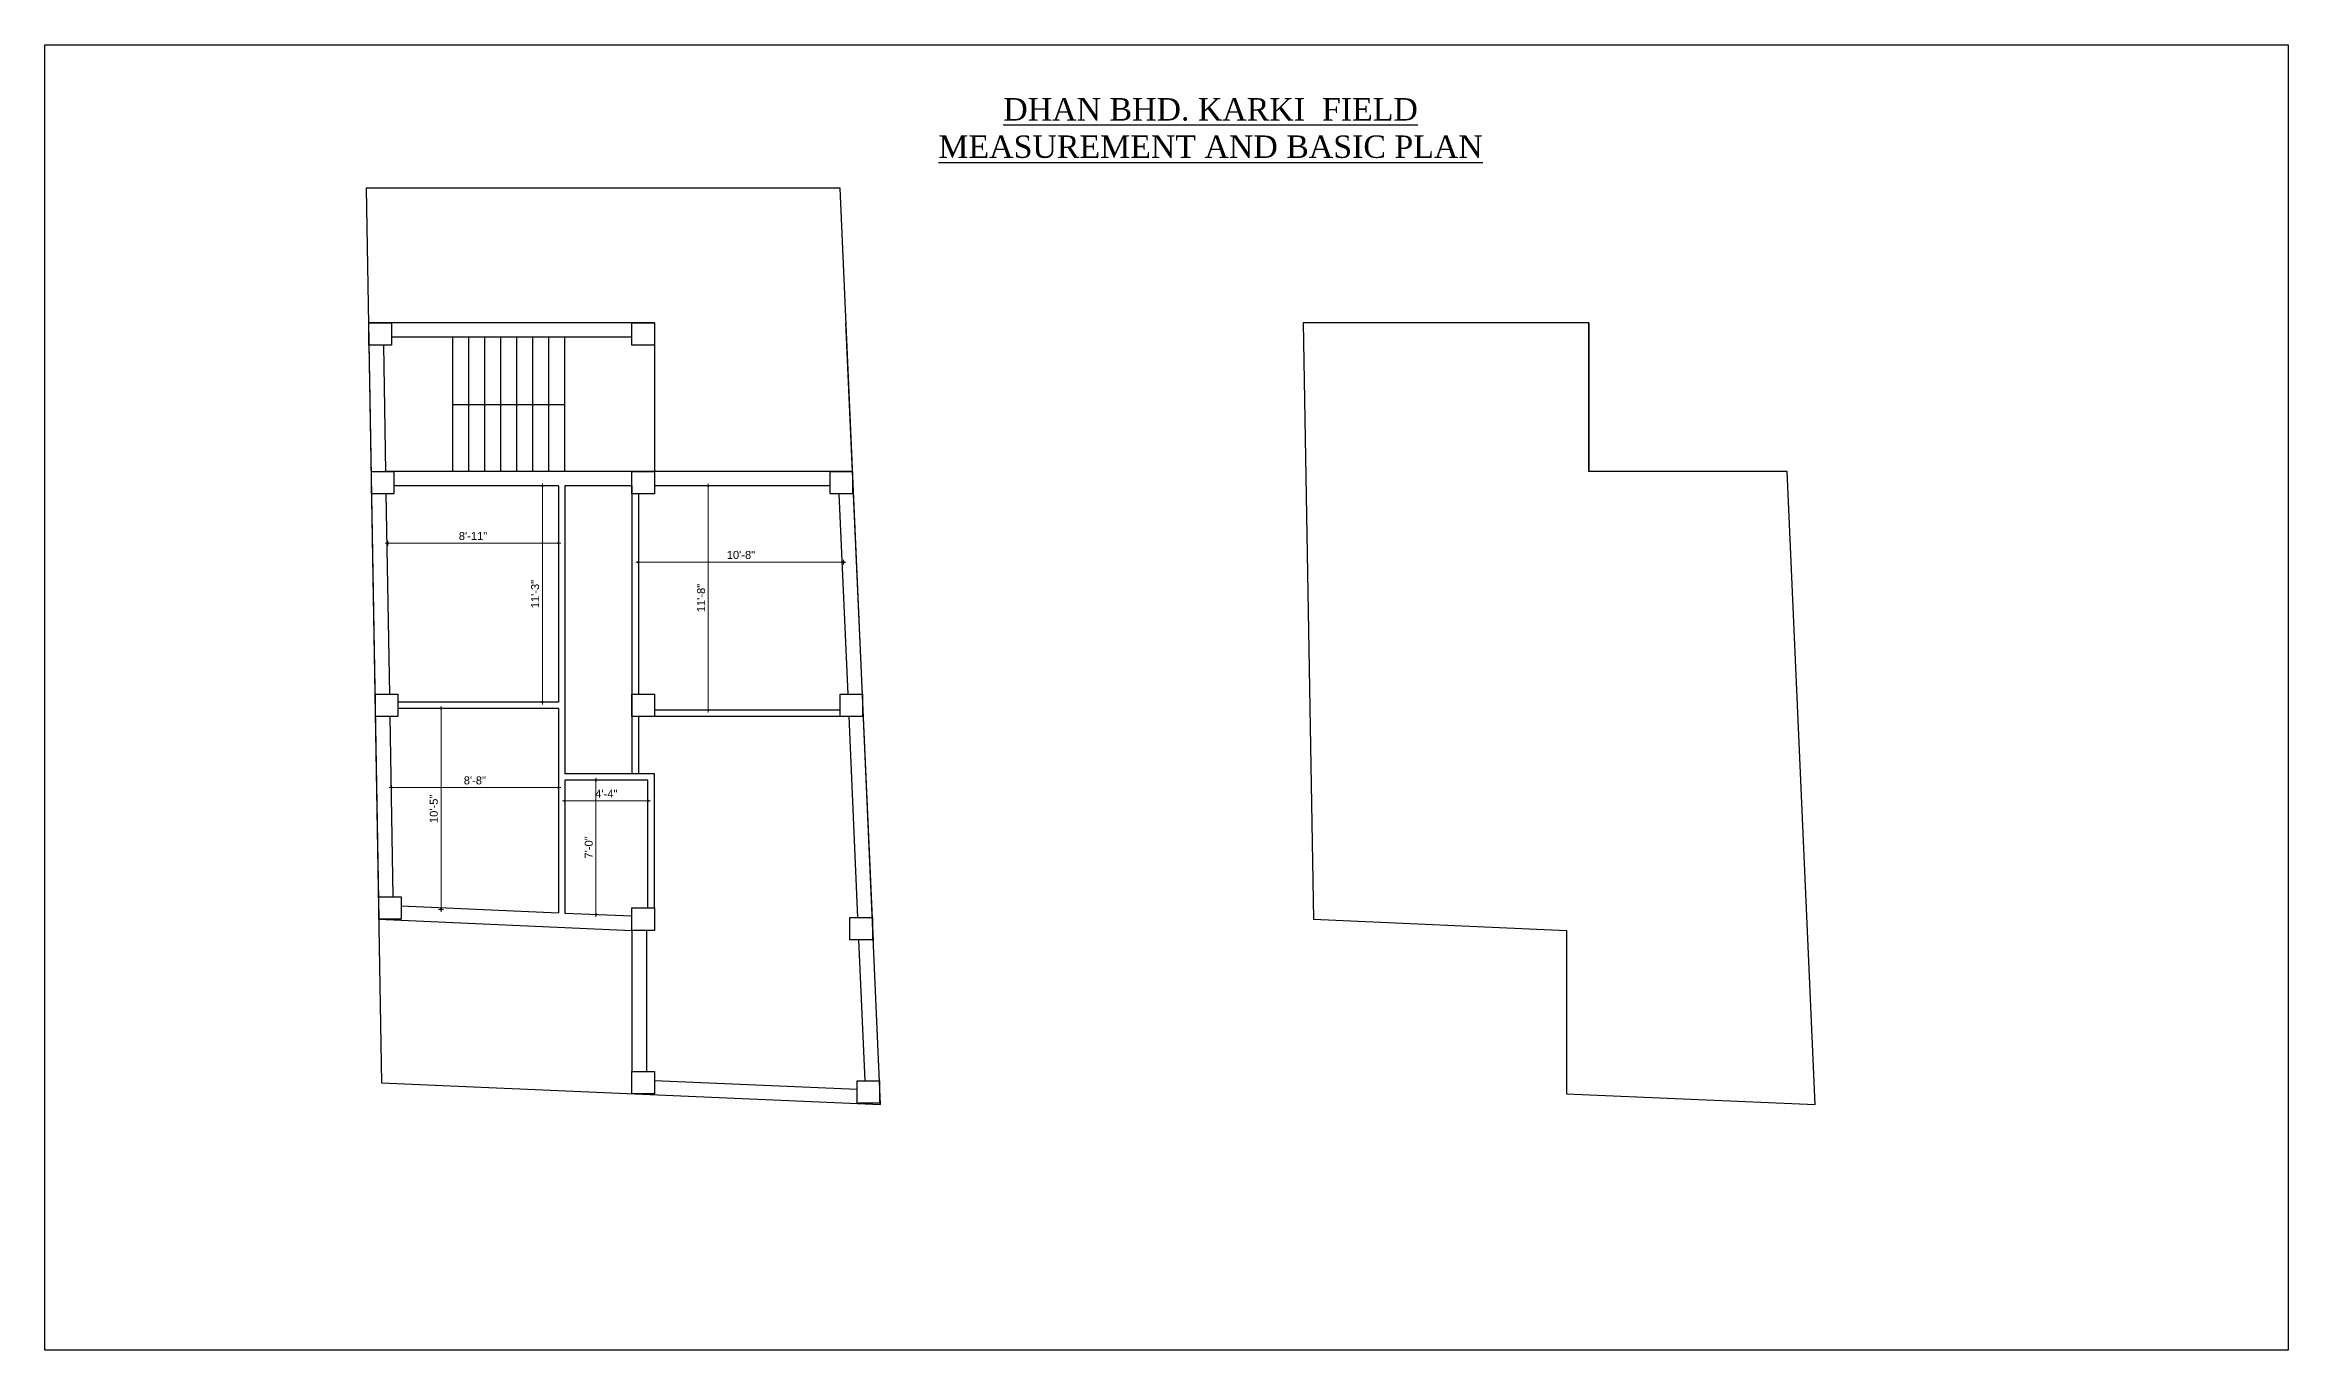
# Model space of a CAD drawing. Header units: inches. Extents: x 21312 to 31629, y -13316 to 1933.
# Drawn here: x 27230 to 28631, y -11164 to -10349 of the extents above; entities that cross this region are included whole.
import ezdxf

# ---------------------------------------------------------------- set-up
doc = ezdxf.new("R2010")
doc.units = ezdxf.units.IN
doc.header["$LTSCALE"] = 0.5
doc.header["$MEASUREMENT"] = 0
doc.header["$PDMODE"] = 66
doc.layers.add('hatch', color=9, linetype='Continuous', lineweight=0)
doc.layers.add('Toilet', color=7, linetype='Continuous', lineweight=25)
doc.styles.get("Standard").update_dxf_attribs({"font": 'arial.ttf'})
doc.dimstyles.new('S8', dxfattribs={"dimtxt": 5, "dimasz": 1, "dimexe": 6, "dimexo": 18, "dimgap": 1.9375, "dimtad": 1, "dimdec": 0, "dimzin": 3, "dimdsep": 46, "dimlunit": 4, "dimtxsty": 'Standard', "dimblk": 'dot 2', "dimcen": 12, "dimse1": 1, "dimse2": 1, "dimclrd": 1, "dimclre": 1, "dimclrt": 256, "dimadec": 0, "dimazin": 0, "dimtfac": 0.75, "dimtdec": 0, "dimtix": 1, "dimtmove": 1, "dimatfit": 3, "dimldrblk": 'DOT', "dimfxl": 1, "dimtolj": 1, "dimtzin": 0, "dimlwd": 9, "dimlwe": 9, "dimarcsym": 0})

# ---------------------------------------------------------------- blocks, each defined once
blk = doc.blocks.new('dot1')
at = {"layer": 'hatch'}
h = blk.add_hatch(color=256, dxfattribs=at)
edge = h.paths.add_edge_path()
edge.add_arc((0, 0), 1, 0, 360)
for p, q in [((3, 0), (-3, 0)), ((0, 3), (0, -3))]:
    blk.add_line(p, q, dxfattribs=at)
blk.add_circle((0, 0), 1, dxfattribs=at)
blk = doc.blocks.new('dot 2')
at = {"layer": 'hatch', "xscale": 0.5, "yscale": 0.5, "zscale": 0.5}
blk.add_blockref('dot1', (0, 0), dxfattribs=at)
blk = doc.blocks.new('*D932')
at = {"layer": 'Defpoints', "color": 0, "transparency": 16777216}
for p in [(27554.5, -10808.3), (27606.5, -10808.3), (27554.5, -10821.2)]:
    blk.add_point(p, dxfattribs=at)
at = {"layer": 'Toilet', "color": 1, "lineweight": 9, "transparency": 16777216}
blk.add_line((27605.5, -10821.2), (27555.5, -10821.2), dxfattribs=at)
at = {"layer": 'Toilet', "color": 1, "lineweight": 9, "transparency": 16777216, "rotation": 180}
blk.add_blockref('dot 2', (27554.5, -10821.2), dxfattribs=at)
at = {"layer": 'Toilet', "color": 1, "lineweight": 9, "transparency": 16777216}
blk.add_blockref('dot 2', (27606.5, -10821.2), dxfattribs=at)
at = {"layer": 'Toilet', "transparency": 16777216, "insert": (27580.5, -10816.8), "char_height": 5, "attachment_point": 5}
blk.add_mtext('\\A1;4\'-4"', dxfattribs=at)
blk = doc.blocks.new('_Dot')
at = {"color": 0, "linetype": 'ByBlock', "lineweight": -2}
blk.add_line((-0.5, 0), (-1, 0), dxfattribs=at)
at = {"color": 0, "linetype": 'ByBlock', "const_width": 0.5}
blk.add_lwpolyline([(-0.25, 0, 1), (0.25, 0, 1)], format="xyb", close=True, dxfattribs=at)
blk = doc.blocks.new('*D933')
at = {"layer": 'Defpoints', "color": 0, "transparency": 16777216}
for p in [(27580.5, -10808.3), (27574, -10892.2), (27576.9, -10892.2)]:
    blk.add_point(p, dxfattribs=at)
at = {"layer": 'Toilet', "color": 1, "lineweight": 9, "transparency": 16777216}
blk.add_line((27574, -10809.3), (27574, -10891.2), dxfattribs=at)
for p, rotation in [((27574, -10808.3), 90), ((27574, -10892.2), 270)]:
    blk.add_blockref('dot 2', p, dxfattribs=dict(at, rotation=rotation))
at = {"layer": 'Toilet', "transparency": 16777216, "insert": (27569.5, -10850.3), "char_height": 5, "attachment_point": 5, "rotation": 90}
blk.add_mtext('\\A1;7\'-0"', dxfattribs=at)
blk = doc.blocks.new('*D934')
at = {"layer": 'Defpoints', "color": 0, "transparency": 16777216}
for p in [(27550.5, -10624.5), (27540.5, -10759.5), (27550.5, -10759.5)]:
    blk.add_point(p, dxfattribs=at)
at = {"layer": 'Toilet', "color": 1, "lineweight": 9, "transparency": 16777216}
blk.add_line((27540.5, -10625.5), (27540.5, -10758.5), dxfattribs=at)
for p, rotation in [((27540.5, -10624.5), 90), ((27540.5, -10759.5), 270)]:
    blk.add_blockref('dot 2', p, dxfattribs=dict(at, rotation=rotation))
at = {"layer": 'Toilet', "transparency": 16777216, "insert": (27536, -10692), "char_height": 5, "attachment_point": 5, "rotation": 90}
blk.add_mtext('\\A1;11\'-3"', dxfattribs=at)
blk = doc.blocks.new('*D935')
at = {"layer": 'Defpoints', "color": 0, "transparency": 16777216}
for p in [(27550.5, -10660.3), (27443.9, -10692), (27550.5, -10692)]:
    blk.add_point(p, dxfattribs=at)
at = {"layer": 'Toilet', "color": 1, "lineweight": 9, "transparency": 16777216}
blk.add_line((27444.9, -10660.3), (27549.5, -10660.3), dxfattribs=at)
at = {"layer": 'Toilet', "color": 1, "lineweight": 9, "transparency": 16777216, "rotation": 180}
blk.add_blockref('dot 2', (27443.9, -10660.3), dxfattribs=at)
at = {"layer": 'Toilet', "color": 1, "lineweight": 9, "transparency": 16777216}
blk.add_blockref('dot 2', (27550.5, -10660.3), dxfattribs=at)
at = {"layer": 'Toilet', "transparency": 16777216, "insert": (27497.2, -10655.8), "char_height": 5, "attachment_point": 5}
blk.add_mtext('\\A1;8\'-11"', dxfattribs=at)
blk = doc.blocks.new('*D937')
at = {"layer": 'Defpoints', "color": 0, "transparency": 16777216}
for p in [(27497.9, -10763.5), (27477.2, -10889), (27501.5, -10889)]:
    blk.add_point(p, dxfattribs=at)
at = {"layer": 'Toilet', "color": 1, "lineweight": 9, "transparency": 16777216}
blk.add_line((27477.2, -10764.5), (27477.2, -10888), dxfattribs=at)
for p, rotation in [((27477.2, -10763.5), 90), ((27477.2, -10889), 270)]:
    blk.add_blockref('dot 2', p, dxfattribs=dict(at, rotation=rotation))
at = {"layer": 'Toilet', "transparency": 16777216, "insert": (27472.7, -10826.2), "char_height": 5, "attachment_point": 5, "rotation": 90}
blk.add_mtext('\\A1;10\'-5"', dxfattribs=at)
blk = doc.blocks.new('*D938')
at = {"layer": 'Defpoints', "color": 0, "transparency": 16777216}
for p in [(27665.4, -10624.5), (27644.2, -10764.5), (27668.5, -10764.5)]:
    blk.add_point(p, dxfattribs=at)
at = {"layer": 'Toilet', "color": 1, "lineweight": 9, "transparency": 16777216}
blk.add_line((27644.2, -10625.5), (27644.2, -10763.5), dxfattribs=at)
for p, rotation in [((27644.2, -10624.5), 90), ((27644.2, -10764.5), 270)]:
    blk.add_blockref('dot 2', p, dxfattribs=dict(at, rotation=rotation))
at = {"layer": 'Toilet', "transparency": 16777216, "insert": (27639.7, -10694.5), "char_height": 5, "attachment_point": 5, "rotation": 90}
blk.add_mtext('\\A1;11\'-8"', dxfattribs=at)
blk = doc.blocks.new('*D939')
at = {"layer": 'Defpoints', "color": 0, "transparency": 16777216}
for p in [(27600.5, -10672.1), (27600.5, -10692), (27728.7, -10692)]:
    blk.add_point(p, dxfattribs=at)
at = {"layer": 'Toilet', "color": 1, "lineweight": 9, "transparency": 16777216}
blk.add_line((27727.7, -10672.1), (27601.5, -10672.1), dxfattribs=at)
at = {"layer": 'Toilet', "color": 1, "lineweight": 9, "transparency": 16777216, "rotation": 180}
blk.add_blockref('dot 2', (27600.5, -10672.1), dxfattribs=at)
at = {"layer": 'Toilet', "color": 1, "lineweight": 9, "transparency": 16777216}
blk.add_blockref('dot 2', (27728.7, -10672.1), dxfattribs=at)
at = {"layer": 'Toilet', "transparency": 16777216, "insert": (27664.6, -10667.6), "char_height": 5, "attachment_point": 5}
blk.add_mtext('\\A1;10\'-8"', dxfattribs=at)

msp = doc.modelspace()

# ---------------------------------------------------------------- linework, layer by layer
at = {"layer": 'Toilet'}
for p, q in [((27726.5, -10438.5), (27430.5, -10438.5)), ((27430.5, -10438.5), (27440.1, -10997.4)), ((27751.8, -11010.9), (27726.5, -10438.5)), ((27610.5, -10522.5), (27431.9, -10522.5)), ((27610.5, -10522.5), (27431.9, -10522.5)), ((27431.9, -10522.5), (27438.4, -10895.2)), ((27747.3, -10908.6), (27730.2, -10522.5)), ((28194.4, -10522.5), (28015.8, -10522.5)), ((28015.8, -10522.5), (28022.2, -10895.2)), ((28194.4, -10522.5), (28194.4, -10615.5)), ((27441.2, -10536.5), (27442.5, -10615.5)), ((27596.5, -10531.5), (27446.2, -10531.5)), ((27484.5, -10573.5), (27484.5, -10531.5)), ((27494.5, -10573.5), (27494.5, -10531.5)), ((27504.5, -10573.5), (27504.5, -10531.5)), ((27514.5, -10573.5), (27514.5, -10531.5)), ((27524.5, -10573.5), (27524.5, -10531.5)), ((27534.5, -10573.5), (27534.5, -10531.5)), ((27544.5, -10573.5), (27544.5, -10531.5)), ((27554.5, -10573.5), (27554.5, -10531.5)), ((27610.5, -10536.5), (27610.5, -10615.5)), ((27484.5, -10615.5), (27484.5, -10573.5)), ((27484.5, -10573.5), (27554.5, -10573.5)), ((27494.5, -10615.5), (27494.5, -10573.5)), ((27504.5, -10615.5), (27504.5, -10573.5)), ((27514.5, -10615.5), (27514.5, -10573.5)), ((27524.5, -10615.5), (27524.5, -10573.5)), ((27534.5, -10615.5), (27534.5, -10573.5)), ((27544.5, -10615.5), (27544.5, -10573.5)), ((27554.5, -10615.5), (27554.5, -10573.5)), ((27734.3, -10615.5), (27442.5, -10615.5)), ((28318.2, -10615.5), (28194.4, -10615.5)), ((28335.7, -11010.9), (28318.2, -10615.5)), ((27442.8, -10629.5), (27445.1, -10754.5)), ((27550.5, -10624.5), (27447.8, -10624.5)), ((27550.5, -10624.5), (27550.5, -10759.5)), ((27554.5, -10624.5), (27554.5, -10804.3)), ((27596.5, -10624.5), (27554.5, -10624.5)), ((27596.5, -10624.5), (27596.5, -10804.3)), ((27600.5, -10629.5), (27600.5, -10754.5)), ((27720.3, -10624.5), (27610.5, -10624.5)), ((27731.5, -10754.5), (27725.9, -10629.5)), ((27550.5, -10759.5), (27450.2, -10759.5)), ((27550.5, -10763.5), (27450.2, -10763.5)), ((27550.5, -10763.5), (27550.5, -10891.1)), ((27445.3, -10768.5), (27447.1, -10881.2)), ((27732.1, -10768.5), (27600.5, -10768.5)), ((27600.5, -10768.5), (27600.5, -10804.3)), ((27726.5, -10764.5), (27610.5, -10764.5)), ((27737.7, -10894), (27732.1, -10768.5)), ((27610.5, -10804.3), (27554.5, -10804.3)), ((27610.5, -10888.1), (27610.5, -10804.3)), ((27606.5, -10808.3), (27554.5, -10808.3)), ((27554.5, -10808.3), (27554.5, -10891.3)), ((27606.5, -10888.1), (27606.5, -10808.3)), ((27452.4, -10886.8), (27550.5, -10891.1)), ((27438.4, -10895.2), (27596.5, -10902.1)), ((27438.4, -10895.2), (27596.5, -10902.1)), ((27554.5, -10891.3), (27596.5, -10893.1)), ((27596.5, -10902.1), (27596.5, -10990.2)), ((27605.5, -10902.1), (27605.5, -10990.2)), ((28022.2, -10895.2), (28180.4, -10902.1)), ((28180.4, -10902.1), (28180.4, -11004.2)), ((27742.2, -10996.1), (27738.3, -10908)), ((27440.1, -10997.4), (27751.8, -11010.9)), ((27610.5, -10995.8), (27737.2, -11001.3)), ((28180.4, -11004.2), (28335.7, -11010.9))]:
    msp.add_line(p, q, dxfattribs=at)
at = {"layer": 'Toilet', "color": 3}
msp.add_lwpolyline([(27229.7, -10348.9), (28631.2, -10348.9), (28631.2, -11164.3), (27229.7, -11164.3)], close=True, dxfattribs=at)
at = {"layer": 'Toilet'}
msp.add_lwpolyline([(27610.5, -10522.5), (27431.9, -10522.5), (27438.4, -10895.2), (27596.5, -10902.1)], dxfattribs=at)
for points in [[(27432.2, -10522.5), (27446.2, -10522.5), (27446.2, -10536.5), (27432.2, -10536.5)], [(27596.5, -10522.5), (27610.5, -10522.5), (27610.5, -10536.5), (27596.5, -10536.5)], [(28318.2, -10615.5), (28194.4, -10615.5), (28194.4, -10522.5), (28015.8, -10522.5), (28022.2, -10895.2), (28180.4, -10902.1), (28180.4, -11004.2), (28335.7, -11010.9)], [(27433.8, -10615.5), (27447.8, -10615.5), (27447.8, -10629.5), (27433.8, -10629.5)], [(27596.5, -10615.5), (27610.5, -10615.5), (27610.5, -10629.5), (27596.5, -10629.5)], [(27720.3, -10615.5), (27734.3, -10615.5), (27734.3, -10629.5), (27720.3, -10629.5)], [(27436.2, -10754.5), (27450.2, -10754.5), (27450.2, -10768.5), (27436.2, -10768.5)], [(27596.5, -10754.5), (27610.5, -10754.5), (27610.5, -10768.5), (27596.5, -10768.5)], [(27726.5, -10754.5), (27740.5, -10754.5), (27740.5, -10768.5), (27726.5, -10768.5)], [(27438.4, -10881.2), (27452.4, -10881.2), (27452.4, -10895.2), (27438.4, -10895.2)], [(27596.5, -10888.1), (27610.5, -10888.1), (27610.5, -10902.1), (27596.5, -10902.1)], [(27732.7, -10894), (27746.7, -10894), (27746.7, -10908), (27732.7, -10908)], [(27596.5, -10990.2), (27610.5, -10990.2), (27610.5, -11004.2), (27596.5, -11004.2)], [(27737.2, -10996.1), (27751.2, -10996.1), (27751.2, -11010.1), (27737.2, -11010.1)]]:
    msp.add_lwpolyline(points, close=True, dxfattribs=at)

# ---------------------------------------------------------------- texts
at = {"insert": (27958, -10382.2), "char_height": 14, "attachment_point": 2}
msp.add_mtext_dynamic_manual_height_columns('{\\fTimes New Roman|b0|i0|c0|p18;\\LDHAN BHD. KARKI  FIELD MEASUREMENT AND BASIC PLAN}', width=359.79, gutter_width=50, heights=[0], dxfattribs=at)

# ---------------------------------------------------------------- dimensions: what is measured, and where the dimension line sits
at = {"layer": 'Toilet'}
for base, p1, p2, picture, middle in [((27540.5, -10759.5), (27550.5, -10624.5), (27550.5, -10759.5), '*D934', (27536, -10692)), ((27644.2, -10764.5), (27665.4, -10624.5), (27668.5, -10764.5), '*D938', (27639.7, -10694.5)), ((27477.2161, -10888.9675), (27497.8708, -10763.4951), (27501.4644, -10888.9675), '*D937', (27472.7257, -10826.2313)), ((27574, -10892.2), (27580.5, -10808.3), (27576.9, -10892.2), '*D933', (27569.5, -10850.3))]:
    dim = msp.add_linear_dim(base=base, p1=p1, p2=p2, angle=90, dimstyle='S8', override={"dimfxl": 2, "dimfxlon": 1, "dimarcsym": 1}, dxfattribs=at)
    dim.commit()
    dim.dimension.update_dxf_attribs({"geometry": picture, "text_midpoint": middle})
for base, p1, p2, picture, middle in [((27550.5, -10660.3), (27443.9, -10692), (27550.5, -10692), '*D935', (27497.2, -10655.8)), ((27600.5, -10672.1), (27728.7, -10692), (27600.5, -10692), '*D939', (27664.6, -10667.6)), ((27554.5, -10821.2), (27606.5, -10808.3), (27554.5, -10808.3), '*D932', (27580.5, -10816.8))]:
    dim = msp.add_linear_dim(base=base, p1=p1, p2=p2, dimstyle='S8', override={"dimfxl": 2, "dimfxlon": 1, "dimarcsym": 1}, dxfattribs=at)
    dim.commit()
    dim.dimension.update_dxf_attribs({"geometry": picture, "text_midpoint": middle})
msp.add_linear_dim(base=(27550.5, -10812.9), p1=(27446.2, -10824.9), p2=(27550.5, -10824.9), dimstyle='S8', override={"dimfxl": 2, "dimfxlon": 1, "dimarcsym": 1}, dxfattribs=at).render()

doc.saveas('drawing.dxf')
